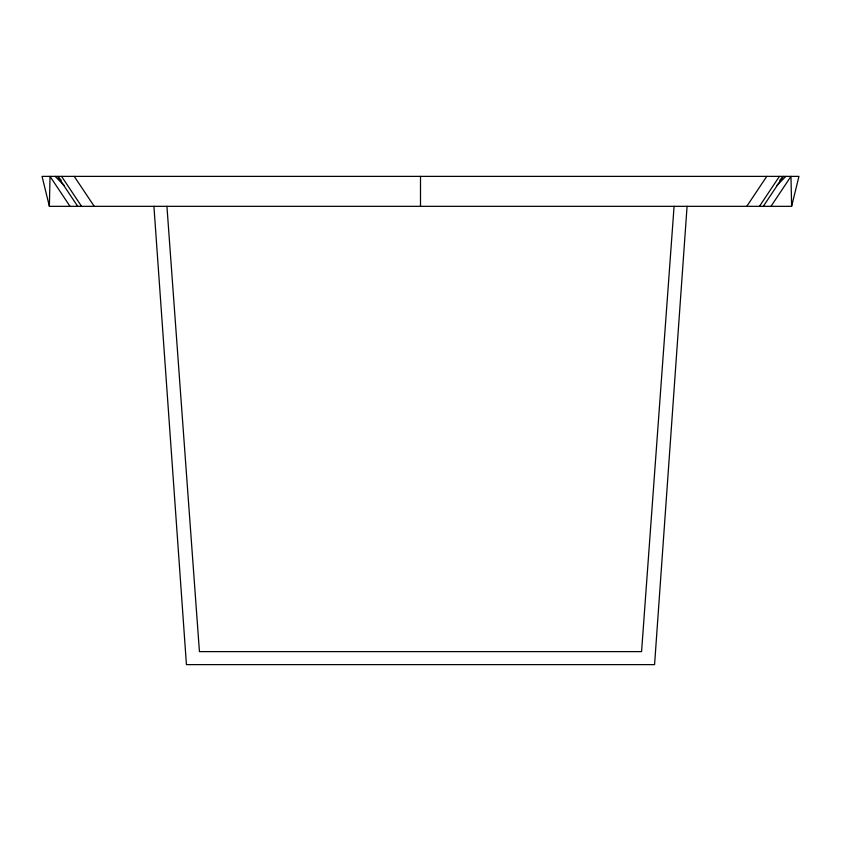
<?xml version="1.0" encoding="UTF-8"?>
<svg xmlns="http://www.w3.org/2000/svg" width="841" height="841" viewBox="0 0 841 841"><rect width="100%" height="100%" fill="white"/><g stroke="black" fill="none" stroke-linecap="round" stroke-linejoin="round"><path stroke-width="1.26" d="M49.377 206.329L42.05 176.379L798.95 176.379L791.623 206.329L49.377 206.329L50.029 176.379L70.024 206.329M687.076 206.329L654.571 664.621L186.429 664.621L153.924 206.329M674.072 206.329L641.567 651.617L199.433 651.617L166.928 206.329M746.766 206.329L766.761 176.379M759.444 206.329L779.439 176.379M763.281 206.329L783.286 176.379L779.786 180.247M770.976 206.329L790.971 176.379L791.623 206.329M776.853 185.462L785.851 176.379M55.149 176.379L64.147 185.462M61.214 180.247L57.714 176.379L77.719 206.329M74.239 176.379L94.234 206.329M61.561 176.379L81.556 206.329M420.5 176.379L420.5 206.329"/></g></svg>
